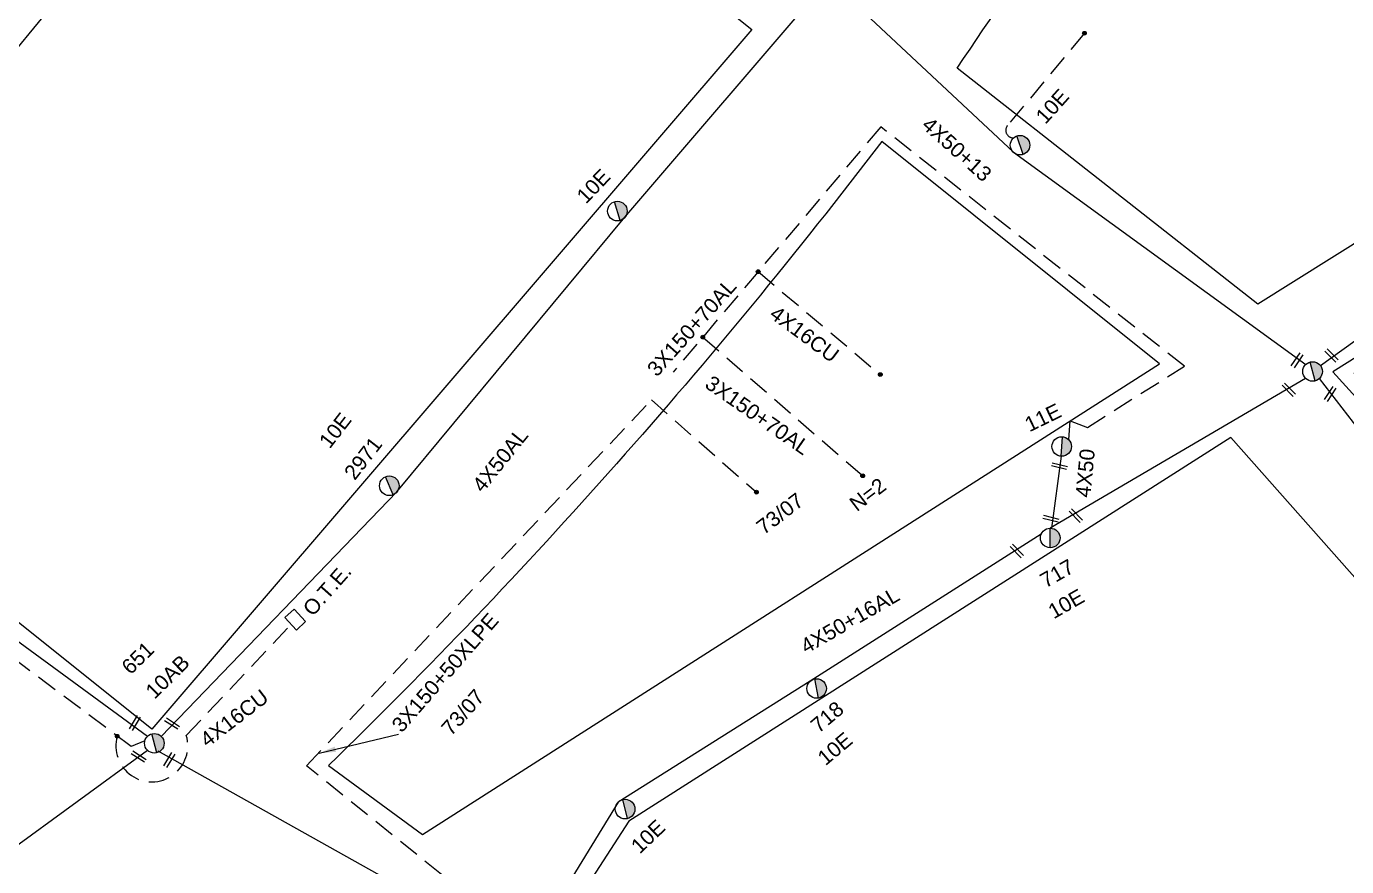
# Model space of a CAD drawing. Header units: millimetres. Extents: x 745 to 5694, y 762 to 3401.
# Drawn here: x 2646.4 to 2805.5, y 929.2 to 1030.5 of the extents above; entities that cross this region are included whole.
import ezdxf

# ---------------------------------------------------------------- set-up
doc = ezdxf.new("R2010")
doc.units = ezdxf.units.MM
doc.linetypes.add('DASHED', pattern=[19.05, 12.7, -6.35])
for name, color, linetype in [('Άγνωστα', 7, 'Continuous'), ('Γυμνά εναέρια ΧΤ και ΦΟΠ (3Φ)   4x50+16AL', 7, 'Continuous'), ('Επιγραφές - Σχήματα', 7, 'Continuous'), ('Καλώδια ΧΤ   3x150+70AL', 7, 'DASHED'), ('Μηχανική τομή', 7, 'Continuous'), ('Στύλος ΦΜ', 7, 'Continuous'), ('Στύλος ΦΜ @ 1', 7, 'Continuous'), ('Συνδέσεις', 7, 'Continuous'), ('Συνεστραμμένα ΧΤ   3x70+54.6+25 AL', 7, 'SYN_LINE'), ('Υπόβαθρο ΔΕΗ', 7, 'Continuous'), ('Υπόγεια καλώδια Παροχών ΧΤ   4x16CU', 7, 'DASHED'), ('Υπόγεια καλώδια Παροχών ΧΤ   4x50AL', 7, 'DASHED')]:
    doc.layers.add(name, color=color, linetype=linetype)
doc.styles.add('arial', font='ARIAL.TTF')
doc.styles.get("Standard").update_dxf_attribs({"font": 'ARIAL.TTF'})
doc.linetypes.add('SYN_LINE', pattern='A,0.5,-0.0001,["/\\/\\/\\/",Standard,S=0.1,R=0,X=0,Y=-0.05],-0.25', length=0.7501)
doc.dimstyles.new('ISO-25', dxfattribs={"dimtxt": 2.5, "dimasz": 2.5, "dimexe": 1.25, "dimexo": 0.625, "dimtad": 1, "dimtxsty": 'Standard', "dimcen": 2.5, "dimadec": 0, "dimazin": 0, "dimtfac": 1, "dimtmove": 0, "dimatfit": 3, "dimfxl": 1, "dimarcsym": 0})

# ---------------------------------------------------------------- blocks, each defined once
blk = doc.blocks.new('ΥΠΑΡΧΩΝ ΤΣΙΜΕΝΤΕΝΙΟΣ ΣΤΥΛΟΣ')
at = {"layer": 'Στύλος ΦΜ'}
blk.add_hatch(color=256, dxfattribs=at).paths.add_polyline_path([(-1.29, -2.28, 0.574793), (2.62, 0, 0.268822), (1.3, 2.27)])
blk.add_line((-1.29, -2.28), (1.3, 2.27), dxfattribs=at)
blk.add_circle((0, 0), 2.62, dxfattribs=at)
at = {"layer": 'Στύλος ΦΜ', "flags": 4}
for tag, p in [('ΑΡΙΘΜΟΣ', (-4.68, 8.05)), ('ΤΥΠΟΣ', (-4.91, 3.03))]:
    blk.add_attdef(tag, p, '', height=4, dxfattribs=at)
blk = doc.blocks.new('_ΣΥΝΔΕΣΗ')
at = {"layer": 'Συνδέσεις', "linetype": 'SYN_LINE', "ltscale": 40}
blk.add_hatch(color=256, dxfattribs=at).paths.add_polyline_path([(0.5, -0.01, 1), (-0.5, -0.01, 1)])
at = {"layer": 'Συνδέσεις'}
blk.add_circle((0, -0.01), 0.5, dxfattribs=at)
blk = doc.blocks.new('ΜΗΧΑΝΙΚΗ ΤΟΜΗ')
at = {"layer": 'Μηχανική τομή', "ltscale": 40}
for p, q in [((-1.89, 0.78), (1.89, 0.78)), ((1.89, 0), (-1.89, 0))]:
    blk.add_line(p, q, dxfattribs=at)

msp = doc.modelspace()

# ---------------------------------------------------------------- linework, layer by layer
at = {"layer": 'Άγνωστα', "color": 62}
msp.add_lwpolyline([(2743.24, 1036.07), (2765.36, 1015.31), (2800.58, 989.72)], dxfattribs=at)
at = {"layer": 'Άγνωστα', "color": 62, "linetype": 'DASHED', "ltscale": 0.2}
msp.add_lwpolyline([(2773.91, 1029.66), (2764.66, 1018.55, 0.634209), (2765.36, 1017.04, 1.088214)], format="xyb", dxfattribs=at)
at = {"layer": 'Άγνωστα', "color": 6, "linetype": 'SYN_LINE', "ltscale": 20}
msp.add_lwpolyline([(2661.02, 944.9), (2627.27, 969.58), (2602.8, 990.51)], dxfattribs=at)
at = {"layer": 'Άγνωστα', "color": 173}
for points in [[(2800.57, 988.06), (2769.8, 970)], [(2888.74, 890.54), (2860.07, 921.05), (2837.07, 947.07), (2815.21, 971.26), (2802.24, 988.05)], [(2771.1, 978.66), (2769.95, 969.99)]]:
    msp.add_lwpolyline(points, dxfattribs=at)
at = {"layer": 'Άγνωστα', "color": 30, "linetype": 'DASHED', "ltscale": 0.2}
for points in [[(2680.16, 941.36), (2721.74, 985.46)], [(2721.74, 985.46), (2734.39, 974.33)]]:
    msp.add_lwpolyline(points, dxfattribs=at)
msp.add_lwpolyline([(2806.04, 845.05), (2805.17, 847.43), (2797.56, 850.96), (2796.1, 850.67), (2768.32, 873.52, 0.332576), (2762.09, 873.81), (2736.35, 894.53, 0.632672), (2730.64, 899.57), (2710.25, 916.36, 0.637984), (2705.33, 921.08), (2680.16, 941.36)], format="xyb", dxfattribs=at)
at = {"layer": 'Γυμνά εναέρια ΧΤ και ΦΟΠ (3Φ)   4x50+16AL', "color": 2}
msp.add_lwpolyline([(2768.72, 969.28), (2740.89, 951.57), (2717.75, 936.98), (2707, 919.46)], dxfattribs=at)
at = {"layer": 'Επιγραφές - Σχήματα', "ltscale": 0.2}
msp.add_lwpolyline([(2677.57, 959.21), (2678.68, 960.23), (2680.07, 958.73), (2678.97, 957.71)], close=True, dxfattribs=at)
at = {"layer": 'Καλώδια ΧΤ   3x150+70AL', "color": 85, "ltscale": 0.2}
msp.add_lwpolyline([(2660.7, 944.35), (2659.04, 943.66), (2618.6, 974.05), (2576.16, 1007.12), (2564.48, 1017.75, 0.63272), (2560.46, 1016.1, 1.536555)], format="xyb", dxfattribs=at)
at = {"layer": 'Καλώδια ΧΤ   3x150+70AL', "color": 173, "ltscale": 0.2}
for points in [[(2772.03, 980.65), (2772.21, 982.93), (2774.28, 982.15), (2785.96, 989.52), (2749.37, 1018.37), (2749.37, 1018.37), (2724.35, 988.8)], [(2727.93, 993.03), (2747.2, 976.32)]]:
    msp.add_lwpolyline(points, dxfattribs=at)
at = {"layer": 'Συνεστραμμένα ΧΤ   3x70+54.6+25 AL', "color": 133, "ltscale": 20}
for points in [[(2560.61, 906.46), (2593.57, 915.57), (2644.05, 930.85), (2661, 943.23)], [(2662.27, 943.15), (2705.36, 919.01)]]:
    msp.add_lwpolyline(points, dxfattribs=at)
at = {"layer": 'Υπόβαθρο ΔΕΗ'}
for points in [[(2801.21, 1103.3), (2863.77, 1040.25), (2794.83, 997.01), (2758.57, 1025.46, 0.050884), (2801.21, 1103.3, 0.170248)], [(2782.96, 989.79), (2749.49, 1016.61, -0.037082), (2682.82, 941.39), (2694.14, 933.06), (2782.96, 989.79)]]:
    msp.add_lwpolyline(points, format="xyb", dxfattribs=at)
for points in [[(2681.56, 1071.92), (2733.84, 1030.1), (2661.55, 945.77), (2611, 986.21), (2681.56, 1071.92)], [(2873.11, 1032.36), (2803.87, 988.83), (2838.82, 950.25), (2847.98, 956.45), (2850.68, 956.12), (2912.11, 991.77), (2873.11, 1032.36)], [(2791.55, 980.93), (2719.01, 934.68), (2709.2, 919.52), (2765.69, 873.53)], [(2789.73, 900.54), (2788.56, 903.47), (2827.62, 940.19), (2791.55, 980.93)]]:
    msp.add_lwpolyline(points, dxfattribs=at)
at = {"layer": 'Υπόγεια καλώδια Παροχών ΧΤ   4x16CU', "color": 173, "ltscale": 0.2}
msp.add_lwpolyline([(2734.6, 1000.92), (2749.32, 988.52)], dxfattribs=at)
at = {"layer": 'Υπόγεια καλώδια Παροχών ΧΤ   4x16CU', "color": 85, "ltscale": 0.2}
msp.add_lwpolyline([(2657.37, 944.91, 1.33205), (2665.69, 945), (2678.33, 958.39)], format="xyb", dxfattribs=at)
at = {"layer": 'Υπόγεια καλώδια Παροχών ΧΤ   4x50AL', "color": 85, "linetype": 'Continuous', "ltscale": 0.2}
msp.add_lwpolyline([(2662.68, 944.88), (2691.08, 974.38), (2718.54, 1007.47), (2742.69, 1035.68), (2761.89, 1065.5), (2779.83, 1096.88), (2804.02, 1113.91)], dxfattribs=at)
at = {"layer": 'Υπόγεια καλώδια Παροχών ΧΤ   4x50AL', "color": 62, "linetype": 'Continuous', "ltscale": 0.2}
msp.add_lwpolyline([(2949.08, 1093.55), (2928.38, 1079.39), (2912.42, 1067.17), (2903.89, 1061.31), (2879.29, 1039.53), (2851.45, 1022.11), (2819.91, 1002.17), (2802.37, 989.57)], dxfattribs=at)

# ---------------------------------------------------------------- block references
at = {"layer": 'Μηχανική τομή'}
for p, xscale, yscale, zscale, rotation in [((2799.7, 990.12), 0.5000000000000079, 0.5000000000000079, 0.5000000000000079, 56.42170377729097), ((2803.83, 990.95), 0.4999999999998956, 0.4999999999998956, 0.4999999999998956, 134.3251469003241), ((2798.69, 986.82), 0.4999999999998956, 0.4999999999998956, 0.4999999999998956, 134.3251469003241), ((2803.68, 986.07), 0.5000000000000079, 0.5000000000000079, 0.5000000000000079, 56.42170377729097), ((2770.85, 977.28), 0.4999999999999281, 0.4999999999999281, 0.4999999999999281, 346.0782140972344), ((2773.04, 971.64), 0.4999999999998956, 0.4999999999998956, 0.4999999999998956, 134.3251469003241), ((2769.82, 970.94), 0.4999999999999281, 0.4999999999999281, 0.4999999999999281, 346.0782140972344), ((2765.92, 967.38), 0.4999999999998956, 0.4999999999998956, 0.4999999999998956, 134.3251469003241), ((2659.32, 946.6), 0.4999999999998668, 0.4999999999998668, 0.4999999999998668, 238.5781012561424), ((2664.09, 946.61), 0.4999999999998191, 0.4999999999998191, 0.4999999999998191, 147.6069119061512), ((2660.06, 942.63), 0.4999999999998191, 0.4999999999998191, 0.4999999999998191, 147.6069119061512), ((2663.47, 942.15), 0.4999999999998668, 0.4999999999998668, 0.4999999999998668, 238.5781012561424)]:
    msp.add_blockref('ΜΗΧΑΝΙΚΗ ΤΟΜΗ', p, dxfattribs=dict(at, xscale=xscale, yscale=yscale, zscale=zscale, rotation=rotation))
at = {"layer": 'Στύλος ΦΜ @ 1', "ltscale": 40}
ref = msp.add_blockref('ΥΠΑΡΧΩΝ ΤΣΙΜΕΝΤΕΝΙΟΣ ΣΤΥΛΟΣ', (2766.16, 1016.17), dxfattribs=dict(at, xscale=0.4499999999997848, yscale=0.4499999999997848, zscale=0.4499999999997848, rotation=48.00840333423331))
ref.add_attrib('ΤΥΠΟΣ', '10E', (2769.22, 1018.6), dxfattribs={"layer": 'Στύλος ΦΜ', "height": 1.8, "rotation": 48.0084, "flags": 4})
ref = msp.add_blockref('ΥΠΑΡΧΩΝ ΤΣΙΜΕΝΤΕΝΙΟΣ ΣΤΥΛΟΣ', (2717.64, 1008.22), dxfattribs=dict(at, xscale=0.4499999999996312, yscale=0.4499999999996312, zscale=0.4499999999996312, rotation=46.37503400047667))
ref.add_attrib('ΤΥΠΟΣ', '10E', (2713.86, 1009), dxfattribs={"layer": 'Στύλος ΦΜ', "height": 1.8, "rotation": 46.375, "flags": 4})
ref = msp.add_blockref('ΥΠΑΡΧΩΝ ΤΣΙΜΕΝΤΕΝΙΟΣ ΣΤΥΛΟΣ', (2801.41, 988.89), dxfattribs=dict(at, xscale=0.449999999999784, yscale=0.449999999999784, zscale=0.449999999999784, rotation=44.68409521362535))
ref.add_attrib('ΤΥΠΟΣ', '715', (2807.5, 987.32), dxfattribs={"layer": 'Στύλος ΦΜ', "height": 1.8, "rotation": 44.6841, "flags": 4})
ref.add_attrib('ΑΡΙΘΜΟΣ', '10B', (2810.08, 985.02), dxfattribs={"layer": 'Στύλος ΦΜ', "height": 1.8, "rotation": 44.6841, "flags": 4})
ref = msp.add_blockref('ΥΠΑΡΧΩΝ ΤΣΙΜΕΝΤΕΝΙΟΣ ΣΤΥΛΟΣ', (2771.18, 979.84), dxfattribs=dict(at, xscale=0.4499999999995365, yscale=0.4499999999995365, zscale=0.4499999999995365, rotation=25.8295087580851))
ref.add_attrib('ΤΥΠΟΣ', '11E', (2767.29, 981.55), dxfattribs={"layer": 'Στύλος ΦΜ', "height": 1.8, "rotation": 25.8295, "flags": 4})
ref = msp.add_blockref('ΥΠΑΡΧΩΝ ΤΣΙΜΕΝΤΕΝΙΟΣ ΣΤΥΛΟΣ', (2690.15, 975.11), dxfattribs=dict(at, xscale=0.4499999999995967, yscale=0.4499999999995967, zscale=0.4499999999995967, rotation=52.15815972187961))
ref.add_attrib('ΤΥΠΟΣ', '10E', (2682.97, 979.48), dxfattribs={"layer": 'Στύλος ΦΜ', "height": 1.8, "rotation": 52.1582, "flags": 4})
ref.add_attrib('ΑΡΙΘΜΟΣ', '2971', (2685.99, 975.67), dxfattribs={"layer": 'Στύλος ΦΜ', "height": 1.8, "rotation": 52.1582, "flags": 4})
ref = msp.add_blockref('ΥΠΑΡΧΩΝ ΤΣΙΜΕΝΤΕΝΙΟΣ ΣΤΥΛΟΣ', (2769.8, 968.82), dxfattribs=dict(at, xscale=0.4499999999997017, yscale=0.4499999999997017, zscale=0.4499999999997017, rotation=29.76017337560669))
ref.add_attrib('ΤΥΠΟΣ', '717', (2769.24, 962.72), dxfattribs={"layer": 'Στύλος ΦΜ', "height": 1.8, "rotation": 29.7602, "flags": 4})
ref.add_attrib('ΑΡΙΘΜΟΣ', '10E', (2770.22, 959), dxfattribs={"layer": 'Στύλος ΦΜ', "height": 1.8, "rotation": 29.7602, "flags": 4})
ref = msp.add_blockref('ΥΠΑΡΧΩΝ ΤΣΙΜΕΝΤΕΝΙΟΣ ΣΤΥΛΟΣ', (2661.84, 944.06), dxfattribs=dict(at, xscale=0.4499999999996417, yscale=0.4499999999996417, zscale=0.4499999999996417, rotation=44.4456575769897))
ref.add_attrib('ΤΥΠΟΣ', '10AB', (2661.86, 949.3), dxfattribs={"layer": 'Στύλος ΦΜ', "height": 1.8, "rotation": 44.4457, "flags": 4})
ref.add_attrib('ΑΡΙΘΜΟΣ', '651', (2658.97, 952.24), dxfattribs={"layer": 'Στύλος ΦΜ', "height": 1.8, "rotation": 44.4457, "flags": 4})
ref = msp.add_blockref('ΥΠΑΡΧΩΝ ΤΣΙΜΕΝΤΕΝΙΟΣ ΣΤΥΛΟΣ', (2741.65, 950.67), dxfattribs=dict(at, xscale=0.4499999999997207, yscale=0.4499999999997207, zscale=0.4499999999997207, rotation=40.1102272675372))
ref.add_attrib('ΤΥΠΟΣ', '718', (2741.89, 945.2), dxfattribs={"layer": 'Στύλος ΦΜ', "height": 1.8, "rotation": 40.1102, "flags": 4})
ref.add_attrib('ΑΡΙΘΜΟΣ', '10E', (2742.72, 941.29), dxfattribs={"layer": 'Στύλος ΦΜ', "height": 1.8, "rotation": 40.1102, "flags": 4})
ref = msp.add_blockref('ΥΠΑΡΧΩΝ ΤΣΙΜΕΝΤΕΝΙΟΣ ΣΤΥΛΟΣ', (2718.57, 936.13), dxfattribs=dict(at, xscale=0.4499999999997495, yscale=0.4499999999997495, zscale=0.4499999999997495, rotation=43.6707284949285))
ref.add_attrib('ΤΥΠΟΣ', '10E', (2720.33, 930.64), dxfattribs={"layer": 'Στύλος ΦΜ', "height": 1.8, "rotation": 43.6707, "flags": 4})
at = {"layer": 'Συνδέσεις', "xscale": 0.4499999999998181, "yscale": 0.4499999999998181, "zscale": 0.4499999999998181}
for p in [(2773.92, 1029.67), (2734.6, 1000.92), (2727.93, 993.03), (2749.32, 988.52), (2747.2, 976.32), (2734.39, 974.34), (2657.37, 944.92)]:
    msp.add_blockref('_ΣΥΝΔΕΣΗ', p, dxfattribs=at)

# ---------------------------------------------------------------- texts
at = {"layer": 'Άγνωστα', "char_height": 1.8, "width": 69.1904, "attachment_point": 1, "style": 'arial'}
for s, insert, rotation in [('4X50+13', (2755.38, 1019.73), 318.1281), ('4X50', (2772.83, 973.8), 84.461), ('N=2', (2745.4, 973.35), 37.4331), ('73/07', (2734.19, 970.56), 37.4331), ('3X150+50XLPE', (2690.29, 946.42), 48.89)]:
    msp.add_mtext(s, dxfattribs=dict(at, insert=insert, rotation=rotation))
at = {"layer": 'Γυμνά εναέρια ΧΤ και ΦΟΠ (3Φ)   4x50+16AL', "insert": (2739.49, 956.36), "char_height": 1.8, "width": 69.1904, "attachment_point": 1, "rotation": 30.0112, "style": 'arial'}
msp.add_mtext('4X50+16AL', dxfattribs=at)
at = {"layer": 'Επιγραφές - Σχήματα', "char_height": 1.8, "width": 69.1904, "attachment_point": 1, "rotation": 48.5443, "style": 'arial'}
for s, insert in [('Ο.Τ.Ε.', (2679.58, 960.45)), ('73/07', (2696.26, 946.04))]:
    msp.add_mtext(s, dxfattribs=dict(at, insert=insert))
at = {"layer": 'Καλώδια ΧΤ   3x150+70AL', "char_height": 1.8, "width": 69.1904, "attachment_point": 1, "style": 'arial'}
for insert, rotation in [((2721.06, 989.34), 48.3294), ((2729.07, 988.53), 325.221)]:
    msp.add_mtext('3X150+70AL', dxfattribs=dict(at, insert=insert, rotation=rotation))
at = {"layer": 'Υπόγεια καλώδια Παροχών ΧΤ   4x16CU', "char_height": 1.8, "width": 69.1904, "attachment_point": 1, "style": 'arial'}
for insert, rotation in [((2736.9, 996.94), 323.5531), ((2667.14, 944.93), 37.4331)]:
    msp.add_mtext('4X16CU', dxfattribs=dict(at, insert=insert, rotation=rotation))
at = {"layer": 'Υπόγεια καλώδια Παροχών ΧΤ   4x50AL', "insert": (2700, 975.3), "char_height": 1.8, "width": 69.1904, "attachment_point": 1, "rotation": 51.203, "style": 'arial'}
msp.add_mtext('4X50AL', dxfattribs=at)

# ---------------------------------------------------------------- leaders
at = {"layer": 'Επιγραφές - Σχήματα', "ltscale": 40}
msp.add_leader([(2681.71, 942.88), (2691.28, 945.17)], dimstyle='ISO-25', override={"dimasz": 2, "dimtad": 0}, dxfattribs=at)

doc.saveas('drawing.dxf')
